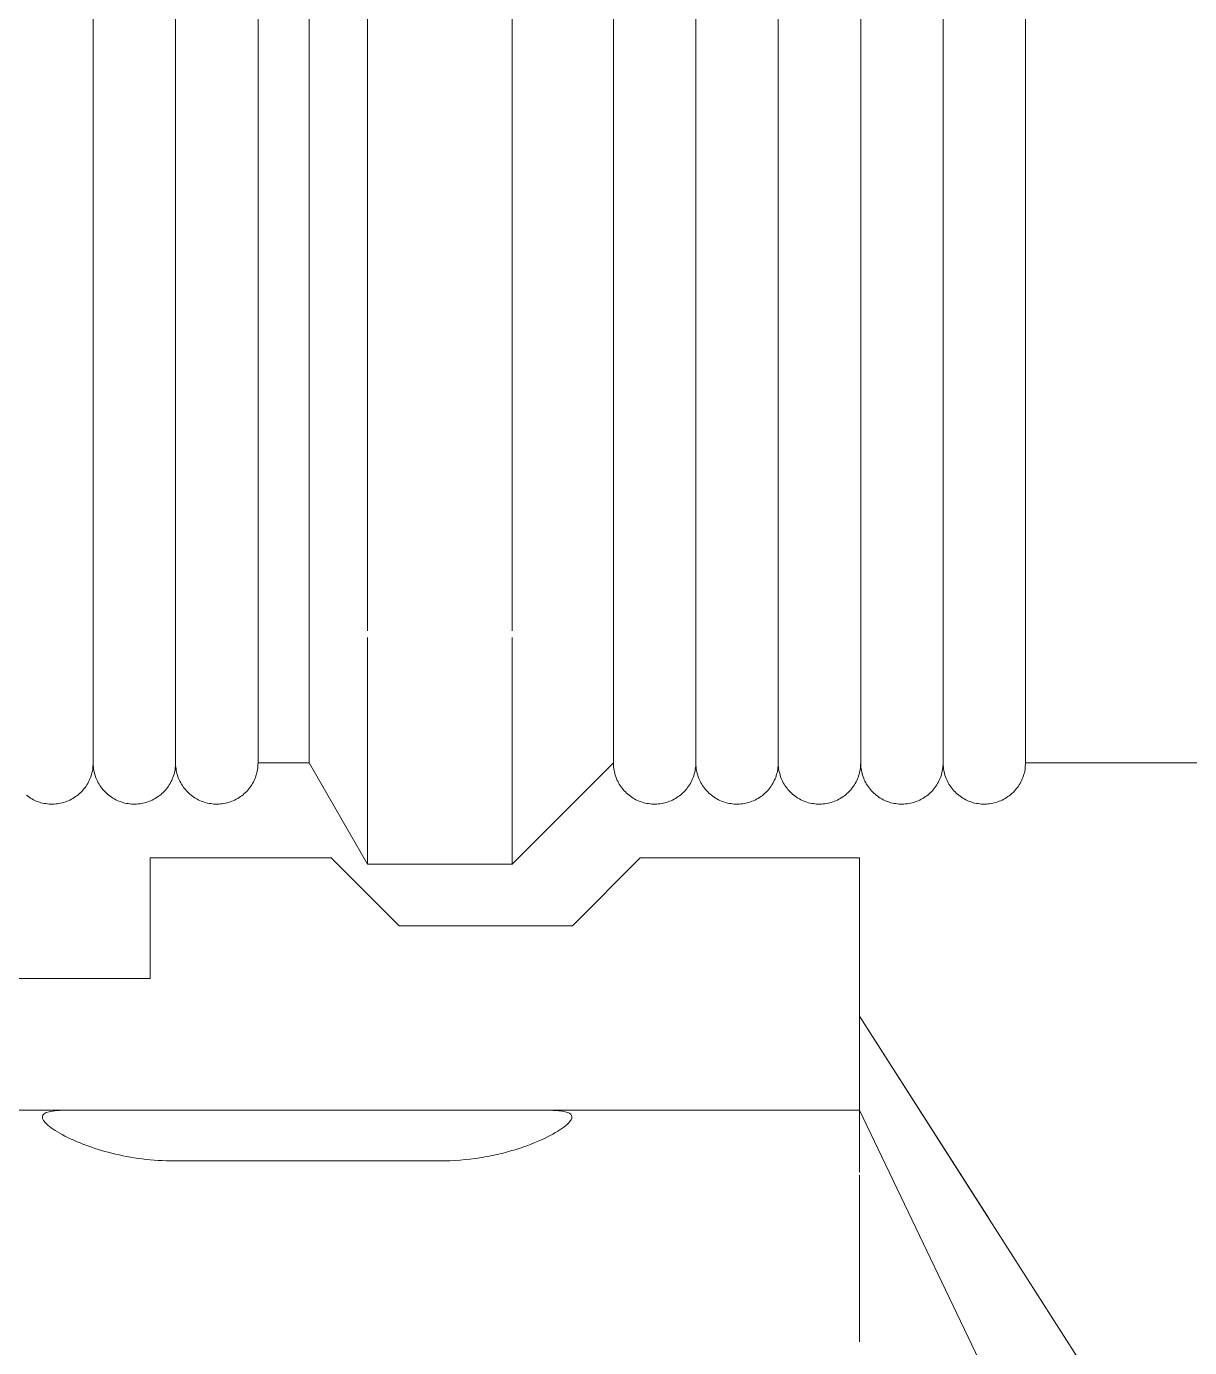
# Model space of a CAD drawing. Header units: inches. Extents: x -10318 to -7858, y -1627 to -453.
# Drawn here: x -8854.915 to -8853.817, y -573.931 to -572.684 of the extents above; entities that cross this region are included whole.
import ezdxf

# ---------------------------------------------------------------- set-up
doc = ezdxf.new("R2010")
doc.units = ezdxf.units.IN
doc.header["$MEASUREMENT"] = 0
doc.layers.add('A-GENM', color=13, linetype='Continuous', lineweight=9)

# ---------------------------------------------------------------- blocks, each defined once
blk = doc.blocks.new('M4_Assault_Rifle_14308 - M4_Assault_Rifle_14308-5156037-4-Lower')
at = {"layer": 'A-GENM'}
for p, q in [((7.615, 2.6372), (7.615, 1.8851)), ((7.7517, 2.6372), (7.7517, 1.8851)), ((7.3561, 2.5417), (7.3561, 1.8851)), ((7.4339, 2.5417), (7.4339, 1.8851)), ((7.5117, 2.5417), (7.5117, 1.8851)), ((7.5599, 2.5417), (7.5599, 1.8851)), ((7.8472, 2.5417), (7.8472, 1.8851)), ((7.925, 2.5417), (7.925, 1.8851)), ((8.0028, 2.5417), (8.0028, 1.8851)), ((8.0807, 2.5417), (8.0807, 1.8851)), ((8.1585, 2.5417), (8.1585, 1.8851)), ((8.2363, 2.5417), (8.2363, 1.8851)), ((7.3561, 1.8851), (7.3561, 1.2286)), ((7.4339, 1.8851), (7.4339, 1.2286)), ((7.5117, 1.8851), (7.5117, 1.2286)), ((7.5599, 1.8851), (7.5599, 1.2286)), ((7.615, 1.8851), (7.615, 1.3534)), ((7.7517, 1.8851), (7.7517, 1.3534)), ((7.8472, 1.8851), (7.8472, 1.2286)), ((7.925, 1.8851), (7.925, 1.2286)), ((8.0028, 1.8851), (8.0028, 1.2286)), ((8.0807, 1.8851), (8.0807, 1.2286)), ((8.1585, 1.8851), (8.1585, 1.2286)), ((8.2363, 1.8851), (8.2363, 1.2286)), ((7.615, 1.3472), (7.615, 1.1331)), ((7.7517, 1.3472), (7.7517, 1.1331)), ((7.5117, 1.2286), (7.5599, 1.2286)), ((7.5599, 1.2286), (7.615, 1.1331)), ((7.7517, 1.1331), (7.8472, 1.2286)), ((8.2363, 1.2286), (8.2845, 1.2286)), ((8.2845, 1.2286), (9.18, 1.2286)), ((7.5808, 1.139), (7.41, 1.139)), ((7.41, 1.139), (7.41, 1.0251)), ((7.6448, 1.0749), (7.5808, 1.139)), ((7.8726, 1.139), (7.8085, 1.0749)), ((8.0797, 1.139), (7.8726, 1.139)), ((8.0797, 0.9007), (8.0797, 1.139)), ((7.615, 1.1331), (7.7517, 1.1331)), ((7.8085, 1.0749), (7.6448, 1.0749)), ((7.41, 1.0251), (7.2534, 1.0251)), ((8.0797, 0.9895), (8.202, 0.798)), ((8.0797, 0.9895), (8.3485, 0.5687)), ((8.0797, 0.9007), (8.0797, 0.9895)), ((7.3323, 0.9007), (6.9378, 0.9007)), ((7.3323, 0.9007), (7.433, 0.9007)), ((7.433, 0.9007), (7.683, 0.9007)), ((7.683, 0.9007), (7.7838, 0.9007)), ((8.0797, 0.9007), (7.7838, 0.9007)), ((8.3485, 0.3391), (8.0797, 0.9007)), ((8.0797, 0.9007), (8.0797, 0.8785)), ((8.0797, 0.8421), (8.0797, 0.9007)), ((7.683, 0.8528), (7.433, 0.8528)), ((8.0797, 0.6821), (8.0797, 0.8395))]:
    blk.add_line(p, q, dxfattribs=at)
at = {"layer": 'A-GENM', "flags": 128}
for points in [[(7.3561, 1.9447), (7.3561, 1.9185), (7.3561, 1.8922), (7.3561, 1.8851)], [(7.3561, 1.8851), (7.3561, 1.9114), (7.3561, 1.9376)], [(7.4339, 1.9447), (7.4339, 1.9185), (7.4339, 1.8922), (7.4339, 1.8851)], [(7.4339, 1.8851), (7.4339, 1.9114), (7.4339, 1.9376)], [(7.5117, 1.8851), (7.5117, 1.9114), (7.5117, 1.9376)], [(7.8472, 1.9447), (7.8472, 1.9185), (7.8472, 1.8922), (7.8472, 1.8851)], [(7.925, 1.9447), (7.925, 1.9185), (7.925, 1.8922), (7.925, 1.8851)], [(7.925, 1.8851), (7.925, 1.9114), (7.925, 1.9376)], [(8.0028, 1.9447), (8.0028, 1.9185), (8.0028, 1.8922), (8.0028, 1.8851)], [(8.0028, 1.8851), (8.0028, 1.9114), (8.0028, 1.9376)], [(8.0807, 1.9447), (8.0807, 1.9185), (8.0807, 1.8922), (8.0807, 1.8851)], [(8.0807, 1.8851), (8.0807, 1.9114), (8.0807, 1.9376)], [(8.1585, 1.9447), (8.1585, 1.9185), (8.1585, 1.8922), (8.1585, 1.8851)], [(8.1585, 1.8851), (8.1585, 1.9114), (8.1585, 1.9376)], [(8.2363, 1.8851), (8.2363, 1.9114), (8.2363, 1.9376)], [(7.3561, 1.2286), (7.3561, 1.2291), (7.3561, 1.2307), (7.3561, 1.2333), (7.3561, 1.237), (7.3561, 1.2417), (7.3561, 1.2474), (7.3561, 1.2542), (7.3561, 1.262), (7.3561, 1.2707), (7.3561, 1.2804), (7.3561, 1.2912), (7.3561, 1.3028), (7.3561, 1.3154), (7.3561, 1.3289), (7.3561, 1.3433), (7.3561, 1.3586), (7.3561, 1.3747), (7.3561, 1.3916), (7.3561, 1.4093), (7.3561, 1.4277), (7.3561, 1.4469), (7.3561, 1.4668), (7.3561, 1.4874), (7.3561, 1.5086), (7.3561, 1.5304), (7.3561, 1.5528), (7.3561, 1.5757), (7.3561, 1.5991), (7.3561, 1.623), (7.3561, 1.6473), (7.3561, 1.6719), (7.3561, 1.6969), (7.3561, 1.7222), (7.3561, 1.7478), (7.3561, 1.7736), (7.3561, 1.7995), (7.3561, 1.8256), (7.3561, 1.8518), (7.3561, 1.8781), (7.3561, 1.8851)], [(7.3561, 1.8851), (7.3561, 1.8589), (7.3561, 1.8327), (7.3561, 1.8066), (7.3561, 1.7806), (7.3561, 1.7547), (7.3561, 1.7291), (7.3561, 1.7037), (7.3561, 1.6786), (7.3561, 1.6539), (7.3561, 1.6295), (7.3561, 1.6055), (7.3561, 1.582), (7.3561, 1.5589), (7.3561, 1.5364), (7.3561, 1.5144), (7.3561, 1.4931), (7.3561, 1.4723), (7.3561, 1.4522), (7.3561, 1.4329), (7.3561, 1.4142), (7.3561, 1.3963), (7.3561, 1.3791), (7.3561, 1.3628), (7.3561, 1.3473), (7.3561, 1.3327), (7.3561, 1.319), (7.3561, 1.3061), (7.3561, 1.2942), (7.3561, 1.2832), (7.3561, 1.2732), (7.3561, 1.2642), (7.3561, 1.2562), (7.3561, 1.2492), (7.3561, 1.2432), (7.3561, 1.2382), (7.3561, 1.2342), (7.3561, 1.2313), (7.3561, 1.2295), (7.3561, 1.2287)], [(7.4339, 1.2286), (7.4339, 1.2291), (7.4339, 1.2307), (7.4339, 1.2333), (7.4339, 1.237), (7.4339, 1.2417), (7.4339, 1.2474), (7.4339, 1.2542), (7.4339, 1.262), (7.4339, 1.2707), (7.4339, 1.2804), (7.4339, 1.2912), (7.4339, 1.3028), (7.4339, 1.3154), (7.4339, 1.3289), (7.4339, 1.3433), (7.4339, 1.3586), (7.4339, 1.3747), (7.4339, 1.3916), (7.4339, 1.4093), (7.4339, 1.4277), (7.4339, 1.4469), (7.4339, 1.4668), (7.4339, 1.4874), (7.4339, 1.5086), (7.4339, 1.5304), (7.4339, 1.5528), (7.4339, 1.5757), (7.4339, 1.5991), (7.4339, 1.623), (7.4339, 1.6473), (7.4339, 1.6719), (7.4339, 1.6969), (7.4339, 1.7222), (7.4339, 1.7478), (7.4339, 1.7736), (7.4339, 1.7995), (7.4339, 1.8256), (7.4339, 1.8518), (7.4339, 1.8781), (7.4339, 1.8851)], [(7.4339, 1.8851), (7.4339, 1.8589), (7.4339, 1.8327), (7.4339, 1.8066), (7.4339, 1.7806), (7.4339, 1.7547), (7.4339, 1.7291), (7.4339, 1.7037), (7.4339, 1.6786), (7.4339, 1.6539), (7.4339, 1.6295), (7.4339, 1.6055), (7.4339, 1.582), (7.4339, 1.5589), (7.4339, 1.5364), (7.4339, 1.5144), (7.4339, 1.4931), (7.4339, 1.4723), (7.4339, 1.4522), (7.4339, 1.4329), (7.4339, 1.4142), (7.4339, 1.3963), (7.4339, 1.3791), (7.4339, 1.3628), (7.4339, 1.3473), (7.4339, 1.3327), (7.4339, 1.319), (7.4339, 1.3061), (7.4339, 1.2942), (7.4339, 1.2832), (7.4339, 1.2732), (7.4339, 1.2642), (7.4339, 1.2562), (7.4339, 1.2492), (7.4339, 1.2432), (7.4339, 1.2382), (7.4339, 1.2342), (7.4339, 1.2313), (7.4339, 1.2295), (7.4339, 1.2287)], [(7.5117, 1.2286), (7.5117, 1.2291), (7.5117, 1.2307), (7.5117, 1.2333), (7.5117, 1.237), (7.5117, 1.2417), (7.5117, 1.2474), (7.5117, 1.2542), (7.5117, 1.262), (7.5117, 1.2707), (7.5117, 1.2804), (7.5117, 1.2912), (7.5117, 1.3028), (7.5117, 1.3154), (7.5117, 1.3289), (7.5117, 1.3433), (7.5117, 1.3586), (7.5117, 1.3747), (7.5117, 1.3916), (7.5117, 1.4093), (7.5117, 1.4277), (7.5117, 1.4469), (7.5117, 1.4668), (7.5117, 1.4874), (7.5117, 1.5086), (7.5117, 1.5304), (7.5117, 1.5528), (7.5117, 1.5757), (7.5117, 1.5991), (7.5117, 1.623), (7.5117, 1.6473), (7.5117, 1.6719), (7.5117, 1.6969), (7.5117, 1.7222), (7.5117, 1.7478), (7.5117, 1.7736), (7.5117, 1.7995), (7.5117, 1.8256), (7.5117, 1.8518), (7.5117, 1.8781), (7.5117, 1.8851)], [(7.8472, 1.8851), (7.8472, 1.8589), (7.8472, 1.8327), (7.8472, 1.8066), (7.8472, 1.7806), (7.8472, 1.7547), (7.8472, 1.7291), (7.8472, 1.7037), (7.8472, 1.6786), (7.8472, 1.6539), (7.8472, 1.6295), (7.8472, 1.6055), (7.8472, 1.582), (7.8472, 1.5589), (7.8472, 1.5364), (7.8472, 1.5144), (7.8472, 1.4931), (7.8472, 1.4723), (7.8472, 1.4522), (7.8472, 1.4329), (7.8472, 1.4142), (7.8472, 1.3963), (7.8472, 1.3791), (7.8472, 1.3628), (7.8472, 1.3473), (7.8472, 1.3327), (7.8472, 1.319), (7.8472, 1.3061), (7.8472, 1.2942), (7.8472, 1.2832), (7.8472, 1.2732), (7.8472, 1.2642), (7.8472, 1.2562), (7.8472, 1.2492), (7.8472, 1.2432), (7.8472, 1.2382), (7.8472, 1.2342), (7.8472, 1.2313), (7.8472, 1.2295), (7.8472, 1.2287)], [(7.925, 1.2286), (7.925, 1.2291), (7.925, 1.2307), (7.925, 1.2333), (7.925, 1.237), (7.925, 1.2417), (7.925, 1.2474), (7.925, 1.2542), (7.925, 1.262), (7.925, 1.2707), (7.925, 1.2804), (7.925, 1.2912), (7.925, 1.3028), (7.925, 1.3154), (7.925, 1.3289), (7.925, 1.3433), (7.925, 1.3586), (7.925, 1.3747), (7.925, 1.3916), (7.925, 1.4093), (7.925, 1.4277), (7.925, 1.4469), (7.925, 1.4668), (7.925, 1.4874), (7.925, 1.5086), (7.925, 1.5304), (7.925, 1.5528), (7.925, 1.5757), (7.925, 1.5991), (7.925, 1.623), (7.925, 1.6473), (7.925, 1.6719), (7.925, 1.6969), (7.925, 1.7222), (7.925, 1.7478), (7.925, 1.7736), (7.925, 1.7995), (7.925, 1.8256), (7.925, 1.8518), (7.925, 1.8781), (7.925, 1.8851)], [(7.925, 1.8851), (7.925, 1.8589), (7.925, 1.8327), (7.925, 1.8066), (7.925, 1.7806), (7.925, 1.7547), (7.925, 1.7291), (7.925, 1.7037), (7.925, 1.6786), (7.925, 1.6539), (7.925, 1.6295), (7.925, 1.6055), (7.925, 1.582), (7.925, 1.5589), (7.925, 1.5364), (7.925, 1.5144), (7.925, 1.4931), (7.925, 1.4723), (7.925, 1.4522), (7.925, 1.4329), (7.925, 1.4142), (7.925, 1.3963), (7.925, 1.3791), (7.925, 1.3628), (7.925, 1.3473), (7.925, 1.3327), (7.925, 1.319), (7.925, 1.3061), (7.925, 1.2942), (7.925, 1.2832), (7.925, 1.2732), (7.925, 1.2642), (7.925, 1.2562), (7.925, 1.2492), (7.925, 1.2432), (7.925, 1.2382), (7.925, 1.2342), (7.925, 1.2313), (7.925, 1.2295), (7.925, 1.2287)], [(8.0028, 1.2286), (8.0028, 1.2291), (8.0028, 1.2307), (8.0028, 1.2333), (8.0028, 1.237), (8.0028, 1.2417), (8.0028, 1.2474), (8.0028, 1.2542), (8.0028, 1.262), (8.0028, 1.2707), (8.0028, 1.2804), (8.0028, 1.2912), (8.0028, 1.3028), (8.0028, 1.3154), (8.0028, 1.3289), (8.0028, 1.3433), (8.0028, 1.3586), (8.0028, 1.3747), (8.0028, 1.3916), (8.0028, 1.4093), (8.0028, 1.4277), (8.0028, 1.4469), (8.0028, 1.4668), (8.0028, 1.4874), (8.0028, 1.5086), (8.0028, 1.5304), (8.0028, 1.5528), (8.0028, 1.5757), (8.0028, 1.5991), (8.0028, 1.623), (8.0028, 1.6473), (8.0028, 1.6719), (8.0028, 1.6969), (8.0028, 1.7222), (8.0028, 1.7478), (8.0028, 1.7736), (8.0028, 1.7995), (8.0028, 1.8256), (8.0028, 1.8518), (8.0028, 1.8781), (8.0028, 1.8851)], [(8.0028, 1.8851), (8.0028, 1.8589), (8.0028, 1.8327), (8.0028, 1.8066), (8.0028, 1.7806), (8.0028, 1.7547), (8.0028, 1.7291), (8.0028, 1.7037), (8.0028, 1.6786), (8.0028, 1.6539), (8.0028, 1.6295), (8.0028, 1.6055), (8.0028, 1.582), (8.0028, 1.5589), (8.0028, 1.5364), (8.0028, 1.5144), (8.0028, 1.4931), (8.0028, 1.4723), (8.0028, 1.4522), (8.0028, 1.4329), (8.0028, 1.4142), (8.0028, 1.3963), (8.0028, 1.3791), (8.0028, 1.3628), (8.0028, 1.3473), (8.0028, 1.3327), (8.0028, 1.319), (8.0028, 1.3061), (8.0028, 1.2942), (8.0028, 1.2832), (8.0028, 1.2732), (8.0028, 1.2642), (8.0028, 1.2562), (8.0028, 1.2492), (8.0028, 1.2432), (8.0028, 1.2382), (8.0028, 1.2342), (8.0028, 1.2313), (8.0028, 1.2295), (8.0028, 1.2287)], [(8.0807, 1.2286), (8.0807, 1.2291), (8.0807, 1.2307), (8.0807, 1.2333), (8.0807, 1.237), (8.0807, 1.2417), (8.0807, 1.2474), (8.0807, 1.2542), (8.0807, 1.262), (8.0807, 1.2707), (8.0807, 1.2804), (8.0807, 1.2912), (8.0807, 1.3028), (8.0807, 1.3154), (8.0807, 1.3289), (8.0807, 1.3433), (8.0807, 1.3586), (8.0807, 1.3747), (8.0807, 1.3916), (8.0807, 1.4093), (8.0807, 1.4277), (8.0807, 1.4469), (8.0807, 1.4668), (8.0807, 1.4874), (8.0807, 1.5086), (8.0807, 1.5304), (8.0807, 1.5528), (8.0807, 1.5757), (8.0807, 1.5991), (8.0807, 1.623), (8.0807, 1.6473), (8.0807, 1.6719), (8.0807, 1.6969), (8.0807, 1.7222), (8.0807, 1.7478), (8.0807, 1.7736), (8.0807, 1.7995), (8.0807, 1.8256), (8.0807, 1.8518), (8.0807, 1.8781), (8.0807, 1.8851)], [(8.0807, 1.8851), (8.0807, 1.8589), (8.0807, 1.8327), (8.0807, 1.8066), (8.0807, 1.7806), (8.0807, 1.7547), (8.0807, 1.7291), (8.0807, 1.7037), (8.0807, 1.6786), (8.0807, 1.6539), (8.0807, 1.6295), (8.0807, 1.6055), (8.0807, 1.582), (8.0807, 1.5589), (8.0807, 1.5364), (8.0807, 1.5144), (8.0807, 1.4931), (8.0807, 1.4723), (8.0807, 1.4522), (8.0807, 1.4329), (8.0807, 1.4142), (8.0807, 1.3963), (8.0807, 1.3791), (8.0807, 1.3628), (8.0807, 1.3473), (8.0807, 1.3327), (8.0807, 1.319), (8.0807, 1.3061), (8.0807, 1.2942), (8.0807, 1.2832), (8.0807, 1.2732), (8.0807, 1.2642), (8.0807, 1.2562), (8.0807, 1.2492), (8.0807, 1.2432), (8.0807, 1.2382), (8.0807, 1.2342), (8.0807, 1.2313), (8.0807, 1.2295), (8.0807, 1.2287)], [(8.1585, 1.2286), (8.1585, 1.2291), (8.1585, 1.2307), (8.1585, 1.2333), (8.1585, 1.237), (8.1585, 1.2417), (8.1585, 1.2474), (8.1585, 1.2542), (8.1585, 1.262), (8.1585, 1.2707), (8.1585, 1.2804), (8.1585, 1.2912), (8.1585, 1.3028), (8.1585, 1.3154), (8.1585, 1.3289), (8.1585, 1.3433), (8.1585, 1.3586), (8.1585, 1.3747), (8.1585, 1.3916), (8.1585, 1.4093), (8.1585, 1.4277), (8.1585, 1.4469), (8.1585, 1.4668), (8.1585, 1.4874), (8.1585, 1.5086), (8.1585, 1.5304), (8.1585, 1.5528), (8.1585, 1.5757), (8.1585, 1.5991), (8.1585, 1.623), (8.1585, 1.6473), (8.1585, 1.6719), (8.1585, 1.6969), (8.1585, 1.7222), (8.1585, 1.7478), (8.1585, 1.7736), (8.1585, 1.7995), (8.1585, 1.8256), (8.1585, 1.8518), (8.1585, 1.8781), (8.1585, 1.8851)], [(8.1585, 1.8851), (8.1585, 1.8589), (8.1585, 1.8327), (8.1585, 1.8066), (8.1585, 1.7806), (8.1585, 1.7547), (8.1585, 1.7291), (8.1585, 1.7037), (8.1585, 1.6786), (8.1585, 1.6539), (8.1585, 1.6295), (8.1585, 1.6055), (8.1585, 1.582), (8.1585, 1.5589), (8.1585, 1.5364), (8.1585, 1.5144), (8.1585, 1.4931), (8.1585, 1.4723), (8.1585, 1.4522), (8.1585, 1.4329), (8.1585, 1.4142), (8.1585, 1.3963), (8.1585, 1.3791), (8.1585, 1.3628), (8.1585, 1.3473), (8.1585, 1.3327), (8.1585, 1.319), (8.1585, 1.3061), (8.1585, 1.2942), (8.1585, 1.2832), (8.1585, 1.2732), (8.1585, 1.2642), (8.1585, 1.2562), (8.1585, 1.2492), (8.1585, 1.2432), (8.1585, 1.2382), (8.1585, 1.2342), (8.1585, 1.2313), (8.1585, 1.2295), (8.1585, 1.2287)], [(8.2363, 1.2286), (8.2363, 1.2291), (8.2363, 1.2307), (8.2363, 1.2333), (8.2363, 1.237), (8.2363, 1.2417), (8.2363, 1.2474), (8.2363, 1.2542), (8.2363, 1.262), (8.2363, 1.2707), (8.2363, 1.2804), (8.2363, 1.2912), (8.2363, 1.3028), (8.2363, 1.3154), (8.2363, 1.3289), (8.2363, 1.3433), (8.2363, 1.3586), (8.2363, 1.3747), (8.2363, 1.3916), (8.2363, 1.4093), (8.2363, 1.4277), (8.2363, 1.4469), (8.2363, 1.4668), (8.2363, 1.4874), (8.2363, 1.5086), (8.2363, 1.5304), (8.2363, 1.5528), (8.2363, 1.5757), (8.2363, 1.5991), (8.2363, 1.623), (8.2363, 1.6473), (8.2363, 1.6719), (8.2363, 1.6969), (8.2363, 1.7222), (8.2363, 1.7478), (8.2363, 1.7736), (8.2363, 1.7995), (8.2363, 1.8256), (8.2363, 1.8518), (8.2363, 1.8781), (8.2363, 1.8851)], [(7.3561, 1.5757), (7.3561, 1.5991), (7.3561, 1.623), (7.3561, 1.6473), (7.3561, 1.6719), (7.3561, 1.6969), (7.3561, 1.7222), (7.3561, 1.7478), (7.3561, 1.7736), (7.3561, 1.7995), (7.3561, 1.8256), (7.3561, 1.8518)], [(7.4339, 1.5757), (7.4339, 1.5991), (7.4339, 1.623), (7.4339, 1.6473), (7.4339, 1.6719), (7.4339, 1.6969), (7.4339, 1.7222), (7.4339, 1.7478), (7.4339, 1.7736), (7.4339, 1.7995), (7.4339, 1.8256), (7.4339, 1.8518)], [(7.925, 1.5757), (7.925, 1.5991), (7.925, 1.623), (7.925, 1.6473), (7.925, 1.6719), (7.925, 1.6969), (7.925, 1.7222), (7.925, 1.7478), (7.925, 1.7736), (7.925, 1.7995), (7.925, 1.8256), (7.925, 1.8518)], [(8.0028, 1.5757), (8.0028, 1.5991), (8.0028, 1.623), (8.0028, 1.6473), (8.0028, 1.6719), (8.0028, 1.6969), (8.0028, 1.7222), (8.0028, 1.7478), (8.0028, 1.7736), (8.0028, 1.7995), (8.0028, 1.8256), (8.0028, 1.8518)], [(8.0807, 1.5757), (8.0807, 1.5991), (8.0807, 1.623), (8.0807, 1.6473), (8.0807, 1.6719), (8.0807, 1.6969), (8.0807, 1.7222), (8.0807, 1.7478), (8.0807, 1.7736), (8.0807, 1.7995), (8.0807, 1.8256), (8.0807, 1.8518)], [(8.1585, 1.5757), (8.1585, 1.5991), (8.1585, 1.623), (8.1585, 1.6473), (8.1585, 1.6719), (8.1585, 1.6969), (8.1585, 1.7222), (8.1585, 1.7478), (8.1585, 1.7736), (8.1585, 1.7995), (8.1585, 1.8256), (8.1585, 1.8518)], [(7.3561, 1.8327), (7.3561, 1.8066), (7.3561, 1.7806), (7.3561, 1.7547), (7.3561, 1.7291), (7.3561, 1.7037), (7.3561, 1.6786), (7.3561, 1.6539), (7.3561, 1.6295), (7.3561, 1.6055), (7.3561, 1.582), (7.3561, 1.5589), (7.3561, 1.5364), (7.3561, 1.5144), (7.3561, 1.4931), (7.3561, 1.4723)], [(7.4339, 1.8327), (7.4339, 1.8066), (7.4339, 1.7806), (7.4339, 1.7547), (7.4339, 1.7291), (7.4339, 1.7037), (7.4339, 1.6786), (7.4339, 1.6539), (7.4339, 1.6295), (7.4339, 1.6055), (7.4339, 1.582), (7.4339, 1.5589), (7.4339, 1.5364), (7.4339, 1.5144), (7.4339, 1.4931), (7.4339, 1.4723)], [(7.925, 1.8327), (7.925, 1.8066), (7.925, 1.7806), (7.925, 1.7547), (7.925, 1.7291), (7.925, 1.7037), (7.925, 1.6786), (7.925, 1.6539), (7.925, 1.6295), (7.925, 1.6055), (7.925, 1.582), (7.925, 1.5589), (7.925, 1.5364), (7.925, 1.5144), (7.925, 1.4931), (7.925, 1.4723)], [(8.0028, 1.8327), (8.0028, 1.8066), (8.0028, 1.7806), (8.0028, 1.7547), (8.0028, 1.7291), (8.0028, 1.7037), (8.0028, 1.6786), (8.0028, 1.6539), (8.0028, 1.6295), (8.0028, 1.6055), (8.0028, 1.582), (8.0028, 1.5589), (8.0028, 1.5364), (8.0028, 1.5144), (8.0028, 1.4931), (8.0028, 1.4723)], [(8.0807, 1.8327), (8.0807, 1.8066), (8.0807, 1.7806), (8.0807, 1.7547), (8.0807, 1.7291), (8.0807, 1.7037), (8.0807, 1.6786), (8.0807, 1.6539), (8.0807, 1.6295), (8.0807, 1.6055), (8.0807, 1.582), (8.0807, 1.5589), (8.0807, 1.5364), (8.0807, 1.5144), (8.0807, 1.4931), (8.0807, 1.4723)], [(8.1585, 1.8327), (8.1585, 1.8066), (8.1585, 1.7806), (8.1585, 1.7547), (8.1585, 1.7291), (8.1585, 1.7037), (8.1585, 1.6786), (8.1585, 1.6539), (8.1585, 1.6295), (8.1585, 1.6055), (8.1585, 1.582), (8.1585, 1.5589), (8.1585, 1.5364), (8.1585, 1.5144), (8.1585, 1.4931), (8.1585, 1.4723)], [(7.3561, 1.2286), (7.3561, 1.2291), (7.3561, 1.2307), (7.3561, 1.2333), (7.3561, 1.237), (7.3561, 1.2417), (7.3561, 1.2474), (7.3561, 1.2542), (7.3561, 1.262), (7.3561, 1.2707), (7.3561, 1.2804), (7.3561, 1.2912), (7.3561, 1.3028), (7.3561, 1.3154), (7.3561, 1.3289), (7.3561, 1.3433), (7.3561, 1.3586), (7.3561, 1.3747), (7.3561, 1.3916), (7.3561, 1.4093), (7.3561, 1.4277), (7.3561, 1.4469), (7.3561, 1.4668), (7.3561, 1.4874), (7.3561, 1.5086)], [(7.4339, 1.2286), (7.4339, 1.2291), (7.4339, 1.2307), (7.4339, 1.2333), (7.4339, 1.237), (7.4339, 1.2417), (7.4339, 1.2474), (7.4339, 1.2542), (7.4339, 1.262), (7.4339, 1.2707), (7.4339, 1.2804), (7.4339, 1.2912), (7.4339, 1.3028), (7.4339, 1.3154), (7.4339, 1.3289), (7.4339, 1.3433), (7.4339, 1.3586), (7.4339, 1.3747), (7.4339, 1.3916), (7.4339, 1.4093), (7.4339, 1.4277), (7.4339, 1.4469), (7.4339, 1.4668), (7.4339, 1.4874), (7.4339, 1.5086)], [(7.925, 1.2286), (7.925, 1.2291), (7.925, 1.2307), (7.925, 1.2333), (7.925, 1.237), (7.925, 1.2417), (7.925, 1.2474), (7.925, 1.2542), (7.925, 1.262), (7.925, 1.2707), (7.925, 1.2804), (7.925, 1.2912), (7.925, 1.3028), (7.925, 1.3154), (7.925, 1.3289), (7.925, 1.3433), (7.925, 1.3586), (7.925, 1.3747), (7.925, 1.3916), (7.925, 1.4093), (7.925, 1.4277), (7.925, 1.4469), (7.925, 1.4668), (7.925, 1.4874), (7.925, 1.5086)], [(8.0028, 1.2286), (8.0028, 1.2291), (8.0028, 1.2307), (8.0028, 1.2333), (8.0028, 1.237), (8.0028, 1.2417), (8.0028, 1.2474), (8.0028, 1.2542), (8.0028, 1.262), (8.0028, 1.2707), (8.0028, 1.2804), (8.0028, 1.2912), (8.0028, 1.3028), (8.0028, 1.3154), (8.0028, 1.3289), (8.0028, 1.3433), (8.0028, 1.3586), (8.0028, 1.3747), (8.0028, 1.3916), (8.0028, 1.4093), (8.0028, 1.4277), (8.0028, 1.4469), (8.0028, 1.4668), (8.0028, 1.4874), (8.0028, 1.5086)], [(8.0807, 1.2286), (8.0807, 1.2291), (8.0807, 1.2307), (8.0807, 1.2333), (8.0807, 1.237), (8.0807, 1.2417), (8.0807, 1.2474), (8.0807, 1.2542), (8.0807, 1.262), (8.0807, 1.2707), (8.0807, 1.2804), (8.0807, 1.2912), (8.0807, 1.3028), (8.0807, 1.3154), (8.0807, 1.3289), (8.0807, 1.3433), (8.0807, 1.3586), (8.0807, 1.3747), (8.0807, 1.3916), (8.0807, 1.4093), (8.0807, 1.4277), (8.0807, 1.4469), (8.0807, 1.4668), (8.0807, 1.4874), (8.0807, 1.5086)], [(8.1585, 1.2286), (8.1585, 1.2291), (8.1585, 1.2307), (8.1585, 1.2333), (8.1585, 1.237), (8.1585, 1.2417), (8.1585, 1.2474), (8.1585, 1.2542), (8.1585, 1.262), (8.1585, 1.2707), (8.1585, 1.2804), (8.1585, 1.2912), (8.1585, 1.3028), (8.1585, 1.3154), (8.1585, 1.3289), (8.1585, 1.3433), (8.1585, 1.3586), (8.1585, 1.3747), (8.1585, 1.3916), (8.1585, 1.4093), (8.1585, 1.4277), (8.1585, 1.4469), (8.1585, 1.4668), (8.1585, 1.4874), (8.1585, 1.5086)], [(7.5117, 1.4142), (7.5117, 1.3963), (7.5117, 1.3791), (7.5117, 1.3628), (7.5117, 1.3473), (7.5117, 1.3327), (7.5117, 1.319), (7.5117, 1.3061), (7.5117, 1.2942), (7.5117, 1.2832), (7.5117, 1.2732), (7.5117, 1.2642), (7.5117, 1.2562), (7.5117, 1.2492), (7.5117, 1.2432), (7.5117, 1.2382), (7.5117, 1.2342), (7.5117, 1.2313), (7.5117, 1.2295), (7.5117, 1.2287)], [(8.2363, 1.4142), (8.2363, 1.3963), (8.2363, 1.3791), (8.2363, 1.3628), (8.2363, 1.3473), (8.2363, 1.3327), (8.2363, 1.319), (8.2363, 1.3061), (8.2363, 1.2942), (8.2363, 1.2832), (8.2363, 1.2732), (8.2363, 1.2642), (8.2363, 1.2562), (8.2363, 1.2492), (8.2363, 1.2432), (8.2363, 1.2382), (8.2363, 1.2342), (8.2363, 1.2313), (8.2363, 1.2295), (8.2363, 1.2287)], [(7.3561, 1.3963), (7.3561, 1.3791), (7.3561, 1.3628), (7.3561, 1.3473), (7.3561, 1.3327), (7.3561, 1.319), (7.3561, 1.3061), (7.3561, 1.2942), (7.3561, 1.2832), (7.3561, 1.2732), (7.3561, 1.2642), (7.3561, 1.2562), (7.3561, 1.2492), (7.3561, 1.2432), (7.3561, 1.2382), (7.3561, 1.2342), (7.3561, 1.2313), (7.3561, 1.2295), (7.3561, 1.2287)], [(7.4339, 1.3963), (7.4339, 1.3791), (7.4339, 1.3628), (7.4339, 1.3473), (7.4339, 1.3327), (7.4339, 1.319), (7.4339, 1.3061), (7.4339, 1.2942), (7.4339, 1.2832), (7.4339, 1.2732), (7.4339, 1.2642), (7.4339, 1.2562), (7.4339, 1.2492), (7.4339, 1.2432), (7.4339, 1.2382), (7.4339, 1.2342), (7.4339, 1.2313), (7.4339, 1.2295), (7.4339, 1.2287)], [(7.925, 1.3963), (7.925, 1.3791), (7.925, 1.3628), (7.925, 1.3473), (7.925, 1.3327), (7.925, 1.319), (7.925, 1.3061), (7.925, 1.2942), (7.925, 1.2832), (7.925, 1.2732), (7.925, 1.2642), (7.925, 1.2562), (7.925, 1.2492), (7.925, 1.2432), (7.925, 1.2382), (7.925, 1.2342), (7.925, 1.2313), (7.925, 1.2295), (7.925, 1.2287)], [(8.0028, 1.3963), (8.0028, 1.3791), (8.0028, 1.3628), (8.0028, 1.3473), (8.0028, 1.3327), (8.0028, 1.319), (8.0028, 1.3061), (8.0028, 1.2942), (8.0028, 1.2832), (8.0028, 1.2732), (8.0028, 1.2642), (8.0028, 1.2562), (8.0028, 1.2492), (8.0028, 1.2432), (8.0028, 1.2382), (8.0028, 1.2342), (8.0028, 1.2313), (8.0028, 1.2295), (8.0028, 1.2287)], [(8.0807, 1.3963), (8.0807, 1.3791), (8.0807, 1.3628), (8.0807, 1.3473), (8.0807, 1.3327), (8.0807, 1.319), (8.0807, 1.3061), (8.0807, 1.2942), (8.0807, 1.2832), (8.0807, 1.2732), (8.0807, 1.2642), (8.0807, 1.2562), (8.0807, 1.2492), (8.0807, 1.2432), (8.0807, 1.2382), (8.0807, 1.2342), (8.0807, 1.2313), (8.0807, 1.2295), (8.0807, 1.2287)], [(8.1585, 1.3963), (8.1585, 1.3791), (8.1585, 1.3628), (8.1585, 1.3473), (8.1585, 1.3327), (8.1585, 1.319), (8.1585, 1.3061), (8.1585, 1.2942), (8.1585, 1.2832), (8.1585, 1.2732), (8.1585, 1.2642), (8.1585, 1.2562), (8.1585, 1.2492), (8.1585, 1.2432), (8.1585, 1.2382), (8.1585, 1.2342), (8.1585, 1.2313), (8.1585, 1.2295), (8.1585, 1.2287)], [(7.8472, 1.2286), (7.8472, 1.2291), (7.8472, 1.2307), (7.8472, 1.2333), (7.8472, 1.237), (7.8472, 1.2417), (7.8472, 1.2474), (7.8472, 1.2542), (7.8472, 1.262), (7.8472, 1.2707), (7.8472, 1.2804), (7.8472, 1.2912)], [(7.3561, 1.2286), (7.356, 1.2271), (7.3559, 1.2255), (7.3558, 1.224), (7.3556, 1.2224), (7.3553, 1.2209), (7.3549, 1.2194), (7.3545, 1.2179), (7.3541, 1.2164), (7.3536, 1.2149), (7.353, 1.2135), (7.3524, 1.2121), (7.3517, 1.2107), (7.3509, 1.2093), (7.3501, 1.208), (7.3493, 1.2067), (7.3484, 1.2054), (7.3474, 1.2042), (7.3464, 1.203), (7.3454, 1.2018), (7.3443, 1.2007), (7.3431, 1.1997), (7.3419, 1.1986), (7.3407, 1.1977), (7.3395, 1.1968), (7.3382, 1.1959), (7.3369, 1.1951), (7.3355, 1.1943), (7.3341, 1.1936), (7.3327, 1.193), (7.3313, 1.1924), (7.3298, 1.1918), (7.3283, 1.1914), (7.3268, 1.1909), (7.3253, 1.1906), (7.3238, 1.1903), (7.3222, 1.1901), (7.3207, 1.1899), (7.3191, 1.1898), (7.3176, 1.1897), (7.316, 1.1897), (7.3145, 1.1898), (7.3129, 1.19), (7.3114, 1.1902), (7.3098, 1.1904), (7.3083, 1.1907), (7.3068, 1.1911), (7.3053, 1.1916), (7.3038, 1.1921), (7.3024, 1.1926), (7.301, 1.1932), (7.2996, 1.1939), (7.2982, 1.1947), (7.2968, 1.1954), (7.2955, 1.1963), (7.2943, 1.1972), (7.293, 1.1981)], [(7.4339, 1.2286), (7.4338, 1.2271), (7.4337, 1.2255), (7.4336, 1.224), (7.4334, 1.2224), (7.4331, 1.2209), (7.4328, 1.2194), (7.4324, 1.2179), (7.4319, 1.2164), (7.4314, 1.2149), (7.4308, 1.2135), (7.4302, 1.2121), (7.4295, 1.2107), (7.4287, 1.2093), (7.4279, 1.208), (7.4271, 1.2067), (7.4262, 1.2054), (7.4252, 1.2042), (7.4242, 1.203), (7.4232, 1.2018), (7.4221, 1.2007), (7.4209, 1.1997), (7.4198, 1.1986), (7.4185, 1.1977), (7.4173, 1.1968), (7.416, 1.1959), (7.4147, 1.1951), (7.4133, 1.1943), (7.4119, 1.1936), (7.4105, 1.193), (7.4091, 1.1924), (7.4076, 1.1918), (7.4061, 1.1914), (7.4046, 1.1909), (7.4031, 1.1906), (7.4016, 1.1903), (7.4, 1.1901), (7.3985, 1.1899), (7.3969, 1.1898), (7.3954, 1.1897), (7.3938, 1.1897), (7.3923, 1.1898), (7.3907, 1.19), (7.3892, 1.1902), (7.3876, 1.1904), (7.3861, 1.1907), (7.3846, 1.1911), (7.3831, 1.1916), (7.3817, 1.1921), (7.3802, 1.1926), (7.3788, 1.1932), (7.3774, 1.1939), (7.376, 1.1947), (7.3747, 1.1954), (7.3733, 1.1963), (7.3721, 1.1972), (7.3708, 1.1981), (7.3696, 1.1991), (7.3685, 1.2001), (7.3674, 1.2012), (7.3663, 1.2023), (7.3652, 1.2035), (7.3643, 1.2047), (7.3633, 1.206), (7.3625, 1.2073), (7.3616, 1.2086), (7.3609, 1.2099), (7.3601, 1.2113), (7.3595, 1.2127), (7.3589, 1.2141), (7.3583, 1.2156), (7.3578, 1.2171), (7.3574, 1.2186), (7.357, 1.2201), (7.3567, 1.2216), (7.3564, 1.2231), (7.3563, 1.2247), (7.3561, 1.2262), (7.3561, 1.2278), (7.3561, 1.2286)], [(7.5117, 1.2286), (7.5116, 1.2271), (7.5116, 1.2255), (7.5114, 1.224), (7.5112, 1.2224), (7.5109, 1.2209), (7.5106, 1.2194), (7.5102, 1.2179), (7.5097, 1.2164), (7.5092, 1.2149), (7.5086, 1.2135), (7.508, 1.2121), (7.5073, 1.2107), (7.5065, 1.2093), (7.5057, 1.208), (7.5049, 1.2067), (7.504, 1.2054), (7.503, 1.2042), (7.502, 1.203), (7.501, 1.2018), (7.4999, 1.2007), (7.4987, 1.1997), (7.4976, 1.1986), (7.4963, 1.1977), (7.4951, 1.1968), (7.4938, 1.1959), (7.4925, 1.1951), (7.4911, 1.1943), (7.4897, 1.1936), (7.4883, 1.193), (7.4869, 1.1924), (7.4854, 1.1918), (7.4839, 1.1914), (7.4824, 1.1909), (7.4809, 1.1906), (7.4794, 1.1903), (7.4778, 1.1901), (7.4763, 1.1899), (7.4747, 1.1898), (7.4732, 1.1897), (7.4716, 1.1897), (7.4701, 1.1898), (7.4685, 1.19), (7.467, 1.1902), (7.4655, 1.1904), (7.4639, 1.1907), (7.4624, 1.1911), (7.4609, 1.1916), (7.4595, 1.1921), (7.458, 1.1926), (7.4566, 1.1932), (7.4552, 1.1939), (7.4538, 1.1947), (7.4525, 1.1954), (7.4512, 1.1963), (7.4499, 1.1972), (7.4486, 1.1981), (7.4474, 1.1991), (7.4463, 1.2001), (7.4452, 1.2012), (7.4441, 1.2023), (7.4431, 1.2035), (7.4421, 1.2047), (7.4411, 1.206), (7.4403, 1.2073), (7.4394, 1.2086), (7.4387, 1.2099), (7.4379, 1.2113), (7.4373, 1.2127), (7.4367, 1.2141), (7.4361, 1.2156), (7.4356, 1.2171), (7.4352, 1.2186), (7.4348, 1.2201), (7.4345, 1.2216), (7.4343, 1.2231), (7.4341, 1.2247), (7.4339, 1.2262), (7.4339, 1.2278), (7.4339, 1.2286)], [(7.925, 1.2286), (7.925, 1.2271), (7.9249, 1.2255), (7.9248, 1.224), (7.9245, 1.2224), (7.9243, 1.2209), (7.9239, 1.2194), (7.9235, 1.2179), (7.9231, 1.2164), (7.9225, 1.2149), (7.922, 1.2135), (7.9213, 1.2121), (7.9206, 1.2107), (7.9199, 1.2093), (7.9191, 1.208), (7.9182, 1.2067), (7.9173, 1.2054), (7.9164, 1.2042), (7.9154, 1.203), (7.9143, 1.2018), (7.9132, 1.2007), (7.9121, 1.1997), (7.9109, 1.1986), (7.9097, 1.1977), (7.9084, 1.1968), (7.9072, 1.1959), (7.9058, 1.1951), (7.9045, 1.1943), (7.9031, 1.1936), (7.9017, 1.193), (7.9002, 1.1924), (7.8988, 1.1918), (7.8973, 1.1914), (7.8958, 1.1909), (7.8943, 1.1906), (7.8927, 1.1903), (7.8912, 1.1901), (7.8897, 1.1899), (7.8881, 1.1898), (7.8866, 1.1897), (7.885, 1.1897), (7.8834, 1.1898), (7.8819, 1.19), (7.8804, 1.1902), (7.8788, 1.1904), (7.8773, 1.1907), (7.8758, 1.1911), (7.8743, 1.1916), (7.8728, 1.1921), (7.8714, 1.1926), (7.8699, 1.1932), (7.8685, 1.1939), (7.8672, 1.1947), (7.8658, 1.1954), (7.8645, 1.1963), (7.8632, 1.1972), (7.862, 1.1981), (7.8608, 1.1991), (7.8596, 1.2001), (7.8585, 1.2012), (7.8574, 1.2023), (7.8564, 1.2035), (7.8554, 1.2047), (7.8545, 1.206), (7.8536, 1.2073), (7.8528, 1.2086), (7.852, 1.2099), (7.8513, 1.2113), (7.8506, 1.2127), (7.85, 1.2141), (7.8495, 1.2156), (7.849, 1.2171), (7.8486, 1.2186), (7.8482, 1.2201), (7.8479, 1.2216), (7.8476, 1.2231), (7.8474, 1.2247), (7.8473, 1.2262), (7.8472, 1.2278), (7.8472, 1.2286)], [(8.0028, 1.2286), (8.0028, 1.2271), (8.0027, 1.2255), (8.0026, 1.224), (8.0023, 1.2224), (8.0021, 1.2209), (8.0017, 1.2194), (8.0013, 1.2179), (8.0009, 1.2164), (8.0004, 1.2149), (7.9998, 1.2135), (7.9991, 1.2121), (7.9984, 1.2107), (7.9977, 1.2093), (7.9969, 1.208), (7.996, 1.2067), (7.9951, 1.2054), (7.9942, 1.2042), (7.9932, 1.203), (7.9921, 1.2018), (7.991, 1.2007), (7.9899, 1.1997), (7.9887, 1.1986), (7.9875, 1.1977), (7.9863, 1.1968), (7.985, 1.1959), (7.9836, 1.1951), (7.9823, 1.1943), (7.9809, 1.1936), (7.9795, 1.193), (7.978, 1.1924), (7.9766, 1.1918), (7.9751, 1.1914), (7.9736, 1.1909), (7.9721, 1.1906), (7.9706, 1.1903), (7.969, 1.1901), (7.9675, 1.1899), (7.9659, 1.1898), (7.9644, 1.1897), (7.9628, 1.1897), (7.9613, 1.1898), (7.9597, 1.19), (7.9582, 1.1902), (7.9566, 1.1904), (7.9551, 1.1907), (7.9536, 1.1911), (7.9521, 1.1916), (7.9506, 1.1921), (7.9492, 1.1926), (7.9478, 1.1932), (7.9463, 1.1939), (7.945, 1.1947), (7.9436, 1.1954), (7.9423, 1.1963), (7.941, 1.1972), (7.9398, 1.1981), (7.9386, 1.1991), (7.9374, 1.2001), (7.9363, 1.2012), (7.9353, 1.2023), (7.9342, 1.2035), (7.9332, 1.2047), (7.9323, 1.206), (7.9314, 1.2073), (7.9306, 1.2086), (7.9298, 1.2099), (7.9291, 1.2113), (7.9284, 1.2127), (7.9278, 1.2141), (7.9273, 1.2156), (7.9268, 1.2171), (7.9264, 1.2186), (7.926, 1.2201), (7.9257, 1.2216), (7.9254, 1.2231), (7.9252, 1.2247), (7.9251, 1.2262), (7.925, 1.2278), (7.925, 1.2286)], [(8.0807, 1.2286), (8.0806, 1.2271), (8.0805, 1.2255), (8.0804, 1.224), (8.0802, 1.2224), (8.0799, 1.2209), (8.0795, 1.2194), (8.0791, 1.2179), (8.0787, 1.2164), (8.0782, 1.2149), (8.0776, 1.2135), (8.0769, 1.2121), (8.0763, 1.2107), (8.0755, 1.2093), (8.0747, 1.208), (8.0739, 1.2067), (8.073, 1.2054), (8.072, 1.2042), (8.071, 1.203), (8.0699, 1.2018), (8.0689, 1.2007), (8.0677, 1.1997), (8.0665, 1.1986), (8.0653, 1.1977), (8.0641, 1.1968), (8.0628, 1.1959), (8.0614, 1.1951), (8.0601, 1.1943), (8.0587, 1.1936), (8.0573, 1.193), (8.0558, 1.1924), (8.0544, 1.1918), (8.0529, 1.1914), (8.0514, 1.1909), (8.0499, 1.1906), (8.0484, 1.1903), (8.0468, 1.1901), (8.0453, 1.1899), (8.0437, 1.1898), (8.0422, 1.1897), (8.0406, 1.1897), (8.0391, 1.1898), (8.0375, 1.19), (8.036, 1.1902), (8.0344, 1.1904), (8.0329, 1.1907), (8.0314, 1.1911), (8.0299, 1.1916), (8.0284, 1.1921), (8.027, 1.1926), (8.0256, 1.1932), (8.0242, 1.1939), (8.0228, 1.1947), (8.0214, 1.1954), (8.0201, 1.1963), (8.0189, 1.1972), (8.0176, 1.1981), (8.0164, 1.1991), (8.0153, 1.2001), (8.0141, 1.2012), (8.0131, 1.2023), (8.012, 1.2035), (8.0111, 1.2047), (8.0101, 1.206), (8.0092, 1.2073), (8.0084, 1.2086), (8.0076, 1.2099), (8.0069, 1.2113), (8.0063, 1.2127), (8.0056, 1.2141), (8.0051, 1.2156), (8.0046, 1.2171), (8.0042, 1.2186), (8.0038, 1.2201), (8.0035, 1.2216), (8.0032, 1.2231), (8.003, 1.2247), (8.0029, 1.2262), (8.0029, 1.2278), (8.0028, 1.2286)], [(8.1585, 1.2286), (8.1584, 1.2271), (8.1583, 1.2255), (8.1582, 1.224), (8.158, 1.2224), (8.1577, 1.2209), (8.1573, 1.2194), (8.1569, 1.2179), (8.1565, 1.2164), (8.156, 1.2149), (8.1554, 1.2135), (8.1548, 1.2121), (8.1541, 1.2107), (8.1533, 1.2093), (8.1525, 1.208), (8.1517, 1.2067), (8.1508, 1.2054), (8.1498, 1.2042), (8.1488, 1.203), (8.1478, 1.2018), (8.1467, 1.2007), (8.1455, 1.1997), (8.1443, 1.1986), (8.1431, 1.1977), (8.1419, 1.1968), (8.1406, 1.1959), (8.1393, 1.1951), (8.1379, 1.1943), (8.1365, 1.1936), (8.1351, 1.193), (8.1337, 1.1924), (8.1322, 1.1918), (8.1307, 1.1914), (8.1292, 1.1909), (8.1277, 1.1906), (8.1262, 1.1903), (8.1246, 1.1901), (8.1231, 1.1899), (8.1215, 1.1898), (8.12, 1.1897), (8.1184, 1.1897), (8.1169, 1.1898), (8.1153, 1.19), (8.1138, 1.1902), (8.1122, 1.1904), (8.1107, 1.1907), (8.1092, 1.1911), (8.1077, 1.1916), (8.1062, 1.1921), (8.1048, 1.1926), (8.1034, 1.1932), (8.102, 1.1939), (8.1006, 1.1947), (8.0992, 1.1954), (8.0979, 1.1963), (8.0967, 1.1972), (8.0954, 1.1981), (8.0942, 1.1991), (8.0931, 1.2001), (8.0919, 1.2012), (8.0909, 1.2023), (8.0898, 1.2035), (8.0889, 1.2047), (8.0879, 1.206), (8.087, 1.2073), (8.0862, 1.2086), (8.0854, 1.2099), (8.0847, 1.2113), (8.0841, 1.2127), (8.0835, 1.2141), (8.0829, 1.2156), (8.0824, 1.2171), (8.082, 1.2186), (8.0816, 1.2201), (8.0813, 1.2216), (8.081, 1.2231), (8.0809, 1.2247), (8.0807, 1.2262), (8.0807, 1.2278), (8.0807, 1.2286)], [(8.2363, 1.2286), (8.2362, 1.2271), (8.2361, 1.2255), (8.236, 1.224), (8.2358, 1.2224), (8.2355, 1.2209), (8.2352, 1.2194), (8.2348, 1.2179), (8.2343, 1.2164), (8.2338, 1.2149), (8.2332, 1.2135), (8.2326, 1.2121), (8.2319, 1.2107), (8.2311, 1.2093), (8.2303, 1.208), (8.2295, 1.2067), (8.2286, 1.2054), (8.2276, 1.2042), (8.2266, 1.203), (8.2256, 1.2018), (8.2245, 1.2007), (8.2233, 1.1997), (8.2222, 1.1986), (8.2209, 1.1977), (8.2197, 1.1968), (8.2184, 1.1959), (8.2171, 1.1951), (8.2157, 1.1943), (8.2143, 1.1936), (8.2129, 1.193), (8.2115, 1.1924), (8.21, 1.1918), (8.2085, 1.1914), (8.207, 1.1909), (8.2055, 1.1906), (8.204, 1.1903), (8.2024, 1.1901), (8.2009, 1.1899), (8.1993, 1.1898), (8.1978, 1.1897), (8.1962, 1.1897), (8.1947, 1.1898), (8.1931, 1.19), (8.1916, 1.1902), (8.19, 1.1904), (8.1885, 1.1907), (8.187, 1.1911), (8.1855, 1.1916), (8.1841, 1.1921), (8.1826, 1.1926), (8.1812, 1.1932), (8.1798, 1.1939), (8.1784, 1.1947), (8.1771, 1.1954), (8.1757, 1.1963), (8.1745, 1.1972), (8.1732, 1.1981), (8.172, 1.1991), (8.1709, 1.2001), (8.1698, 1.2012), (8.1687, 1.2023), (8.1676, 1.2035), (8.1667, 1.2047), (8.1657, 1.206), (8.1649, 1.2073), (8.164, 1.2086), (8.1633, 1.2099), (8.1625, 1.2113), (8.1619, 1.2127), (8.1613, 1.2141), (8.1607, 1.2156), (8.1602, 1.2171), (8.1598, 1.2186), (8.1594, 1.2201), (8.1591, 1.2216), (8.1588, 1.2231), (8.1587, 1.2247), (8.1585, 1.2262), (8.1585, 1.2278), (8.1585, 1.2286)]]:
    blk.add_lwpolyline(points, dxfattribs=at)
at = {"layer": 'A-GENM'}
for points, knots in [([(7.433, 0.8528), (7.4224, 0.8529), (7.402, 0.8541), (7.373, 0.8597), (7.3482, 0.8676), (7.3268, 0.8771), (7.3116, 0.887), (7.3061, 0.8952), (7.3126, 0.8999), (7.3245, 0.9007), (7.3323, 0.9007)], [0, 0, 0, 0, 0.111111, 0.222222, 0.333333, 0.444444, 0.583333, 0.722222, 0.861111, 1, 1, 1, 1]), ([(7.7838, 0.9007), (7.7901, 0.9007), (7.8001, 0.9002), (7.8082, 0.8973), (7.8085, 0.8921), (7.7979, 0.8813), (7.7718, 0.8681), (7.7393, 0.8591), (7.7153, 0.8544), (7.6963, 0.8529), (7.683, 0.8528)], [0, 0, 0, 0, 0.111111, 0.222222, 0.333333, 0.444444, 0.722222, 0.791667, 0.861111, 1, 1, 1, 1])]:
    blk.add_open_spline(points, degree=3, knots=knots, dxfattribs=at)

msp = doc.modelspace()

# ---------------------------------------------------------------- block references
at = {"layer": 'A-GENM'}
msp.add_blockref('M4_Assault_Rifle_14308 - M4_Assault_Rifle_14308-5156037-4-Lower', (-8862.2081, -574.6077), dxfattribs=at)

doc.saveas('drawing.dxf')
